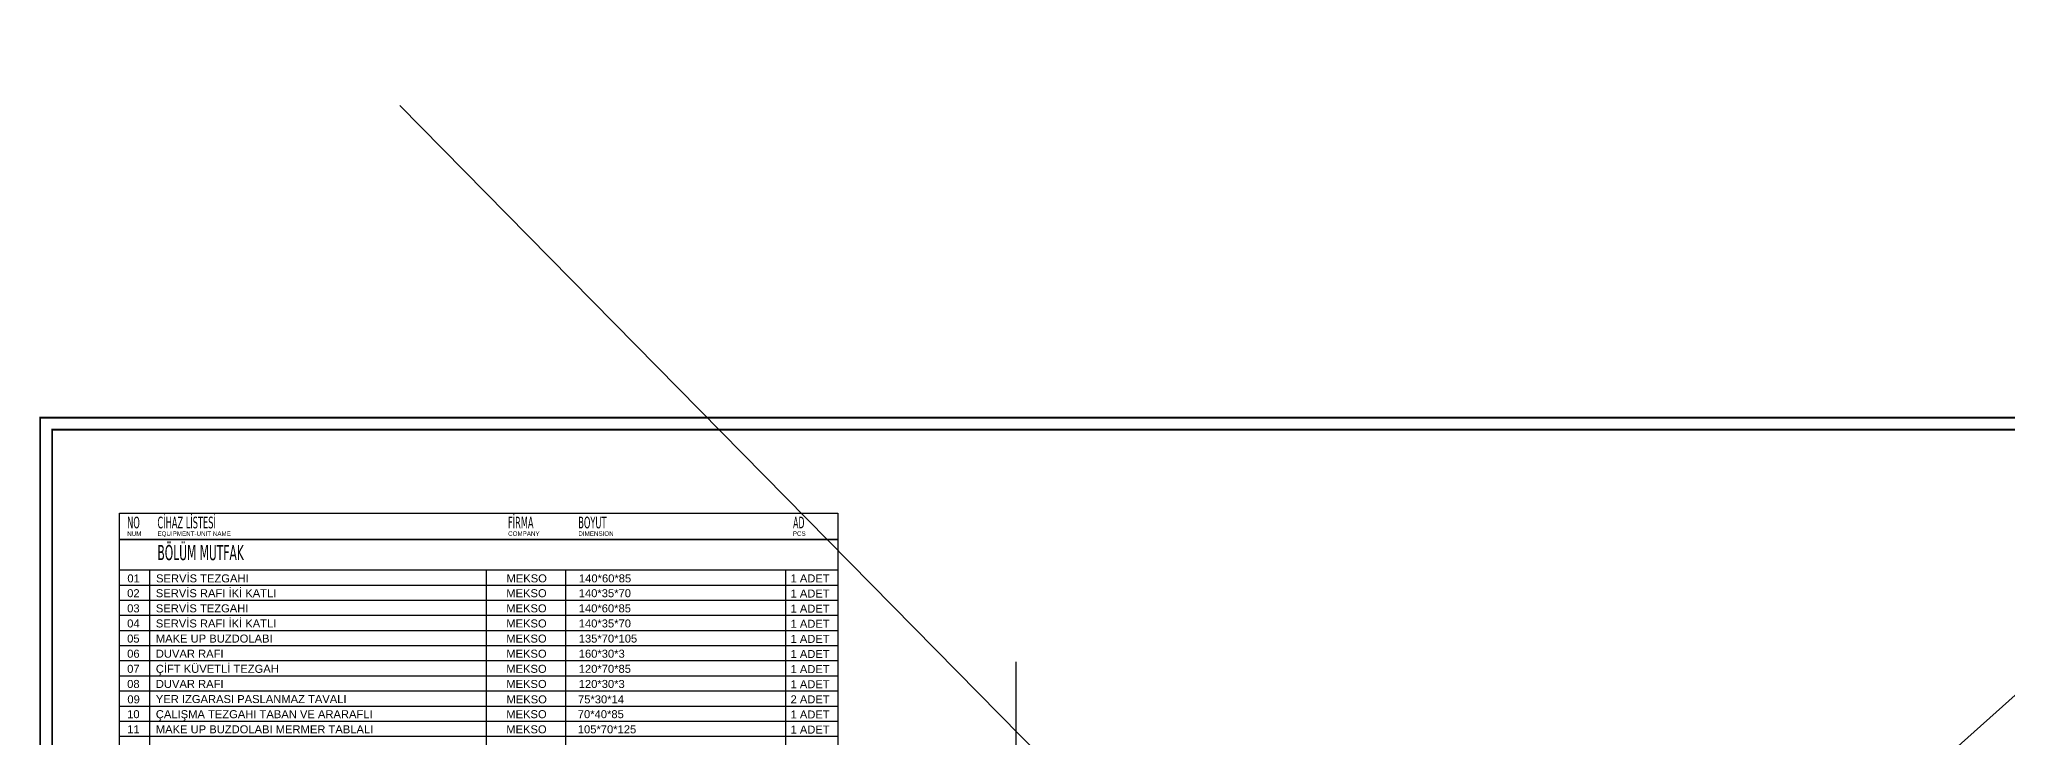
# Model space of a CAD drawing. Header units: millimetres. Extents: x 54215 to 67697, y 23496 to 56611.
# Drawn here: x 59141 to 61614, y 55733 to 56611 of the extents above; entities that cross this region are included whole.
import ezdxf
from ezdxf.enums import TextEntityAlignment as Align

# ---------------------------------------------------------------- set-up
doc = ezdxf.new("R2010")
doc.units = ezdxf.units.MM
doc.layers.add('0 rölöve', color=7, linetype='Continuous', true_color=0xf1380e)
doc.layers.add('ANTET', color=151, linetype='Continuous')
doc.layers.add('Tefris_mutfak', color=251, linetype='Continuous')
doc.layers.add('YAZI', color=8, linetype='Continuous', lineweight=13)
doc.styles.add('buk 100', font='tahoma.ttf', dxfattribs={"height": 22})
doc.styles.add('lst_area', font='arial.ttf')
doc.styles.add('TROMANS', font='tromans', dxfattribs={"width": 0.8})

msp = doc.modelspace()

# ---------------------------------------------------------------- linework, layer by layer
for p, q in [((62543.215, 56610.837), (59712.566, 54075.233)), ((59594.125, 56527.633), (61860.9, 54225.692))]:
    msp.add_line(p, q)
at = {"color": 252, "const_width": 2.135}
for points in [[(62947.87, 54335.49), (59142.33, 54335.49), (59142.33, 56135.49), (62947.87, 56135.49), (62947.87, 54996.442, -0.41421356), (62922.784, 54971.355), (62543.978, 54971.355, 0.41421356), (62533.943, 54961.321), (62533.943, 54717.483, 0.41421356), (62543.978, 54707.448), (62922.784, 54707.448, -0.41421356), (62947.87, 54682.362), (62947.87, 54335.49)], [(62932.819, 54996.442, -0.41421356), (62922.784, 54986.407), (62543.978, 54986.407, 0.41421356), (62518.891, 54961.321), (62518.891, 54717.483, 0.41421356), (62543.978, 54692.397), (62922.784, 54692.397, -0.41421356), (62932.819, 54682.362), (62932.819, 54350.542), (59157.382, 54350.542), (59157.382, 56120.438), (62932.819, 56120.438), (62932.819, 54996.442)]]:
    msp.add_lwpolyline(points, format="xyb", dxfattribs=at)
msp.add_lwpolyline([(59242.082, 56015.459), (60144.582, 56015.459), (60144.582, 55118.494), (59242.082, 55118.494)], close=True)
at = {"layer": '0 rölöve'}
msp.add_line((60368.336, 55707.686), (60368.336, 55828.52), dxfattribs=at)
at = {"layer": 'ANTET', "color": 252}
for points in [[(59242.082, 56015.459), (60144.582, 56015.459)], [(59242.082, 55982.209), (60144.582, 55982.209)], [(59242.082, 55944.209), (60144.582, 55944.209)], [(59242.082, 55925.209), (60144.582, 55925.209)], [(59242.082, 55906.209), (60144.582, 55906.209)], [(59242.082, 55887.209), (60144.582, 55887.209)], [(59242.082, 55868.209), (60144.582, 55868.209)], [(59242.082, 55849.209), (60144.582, 55849.209)], [(59242.082, 55830.209), (60144.582, 55830.209)], [(59242.082, 55811.209), (60144.582, 55811.209)], [(59242.082, 55811.209), (60144.582, 55811.209)], [(59242.082, 55811.209), (60144.582, 55811.209)], [(59242.082, 55792.209), (60144.582, 55792.209)], [(59242.082, 55792.209), (60144.582, 55792.209)], [(59242.082, 55792.209), (60144.582, 55792.209)], [(59242.082, 55773.209), (60144.582, 55773.209)], [(59242.082, 55754.209), (60144.582, 55754.209)], [(59242.082, 55735.209), (60144.582, 55735.209)]]:
    msp.add_lwpolyline(points, dxfattribs=at)
at = {"layer": 'ANTET', "color": 5}
msp.add_lwpolyline([(60144.582, 55982.209), (59242.082, 55982.209), (59242.082, 56015.459), (60144.582, 56015.459)], close=True, dxfattribs=at)
at = {"layer": 'ANTET', "color": 9}
for points in [[(59280.082, 55792.209), (59280.082, 55944.209)], [(59702.832, 55792.209), (59702.832, 55944.209)], [(59802.582, 55792.209), (59802.582, 55944.209)], [(60079.19, 55792.209), (60079.19, 55944.209)], [(59280.082, 55165.864), (59280.082, 55792.209)], [(59702.832, 55165.864), (59702.832, 55792.209)], [(59802.582, 55165.864), (59802.582, 55792.209)], [(60079.19, 55165.864), (60079.19, 55792.209)]]:
    msp.add_lwpolyline(points, dxfattribs=at)

# ---------------------------------------------------------------- texts
at = {"layer": 'ANTET', "color": 252, "style": 'TROMANS', "width": 0.9}
for s, p in [('NUM', (59251.582, 55986.959)), ('EQUIPMENT-UNIT NAME', (59289.582, 55986.959)), ('COMPANY', (59730.192, 55986.959)), ('DIMENSION', (59818.419, 55986.959)), ('PCS', (60087.931, 55986.959))]:
    msp.add_text(s, height=5.7, dxfattribs=at).set_placement(p)
at = {"layer": 'Tefris_mutfak', "style": 'buk 100', "width": 0.6}
for s, height, p in [('NO', 14.63, (59251.582, 55996.459)), ('CİHAZ LİSTESİ', 14.63, (59289.582, 55996.459)), ('FİRMA', 14.63, (59729.928, 55996.459)), ('BOYUT', 14.63, (59818.287, 55996.459)), ('BÖLÜM MUTFAK', 19.019, (59289.582, 55956.492))]:
    msp.add_text(s, height=height, dxfattribs=at).set_placement(p)
at = {"layer": 'Tefris_mutfak', "style": 'buk 100', "width": 0.554194}
msp.add_text('AD', height=14.63, dxfattribs=at).set_placement((60088.195, 55996.459), (60102.445, 55996.459), align=Align.FIT)
at = {"layer": 'YAZI', "style": 'lst_area'}
for s, p in [('01', (59251.826, 55928.528)), ('SERVİS TEZGAHI', (59287.846, 55928.528)), ('MEKSO', (59728.11, 55928.528)), ('140*60*85', (59819.162, 55928.528)), ('1 ADET', (60084.99, 55928.528)), ('02', (59251.566, 55909.897)), ('SERVİS RAFI İKİ KATLI', (59287.585, 55909.897)), ('MEKSO', (59727.85, 55909.897)), ('140*35*70', (59818.901, 55909.897)), ('1 ADET', (60084.99, 55909.528)), ('03', (59251.566, 55890.897)), ('SERVİS TEZGAHI', (59287.585, 55890.897)), ('MEKSO', (59727.85, 55890.897)), ('140*60*85', (59818.901, 55890.897)), ('1 ADET', (60084.99, 55890.528)), ('04', (59251.566, 55871.897)), ('05', (59251.566, 55852.897)), ('SERVİS RAFI İKİ KATLI', (59287.585, 55871.897)), ('MAKE UP BUZDOLABI', (59287.585, 55852.897)), ('MEKSO', (59727.85, 55871.897)), ('MEKSO', (59727.85, 55852.897)), ('140*35*70', (59818.901, 55871.897)), ('135*70*105', (59818.901, 55852.897)), ('1 ADET', (60084.99, 55871.528)), ('1 ADET', (60084.99, 55852.528)), ('06', (59251.566, 55833.897)), ('DUVAR RAFI', (59287.585, 55833.897)), ('MEKSO', (59727.85, 55833.897)), ('160*30*3', (59818.901, 55833.897)), ('1 ADET', (60084.99, 55833.528)), ('07', (59251.566, 55814.897)), ('ÇİFT KÜVETLİ TEZGAH', (59287.585, 55814.897)), ('MEKSO', (59727.85, 55814.897)), ('120*70*85', (59818.901, 55814.897)), ('1 ADET', (60084.99, 55814.528)), ('08', (59251.566, 55795.897)), ('YER IZGARASI PASLANMAZ TAVALI', (59287.585, 55776.897)), ('DUVAR RAFI', (59287.585, 55795.897)), ('MEKSO', (59727.85, 55795.897)), ('120*30*3', (59818.901, 55795.897)), ('1 ADET', (60084.99, 55795.528)), ('09', (59251.826, 55776.528)), ('10', (59251.566, 55757.897)), ('ÇALIŞMA TEZGAHI TABAN VE ARARAFLI', (59287.585, 55757.897)), ('MEKSO', (59727.85, 55757.897)), ('MEKSO', (59728.11, 55776.528)), ('70*40*85', (59817.72, 55757.897)), ('75*30*14', (59817.98, 55776.528)), ('2 ADET', (60084.99, 55776.528)), ('1 ADET', (60084.99, 55757.528)), ('11', (59251.566, 55738.897)), ('MAKE UP BUZDOLABI MERMER TABLALI', (59287.585, 55738.897)), ('MEKSO', (59727.85, 55738.897)), ('105*70*125', (59817.72, 55738.897)), ('1 ADET', (60084.99, 55738.528))]:
    msp.add_text(s, height=10.0548, dxfattribs=at).set_placement(p)

doc.saveas('drawing.dxf')
